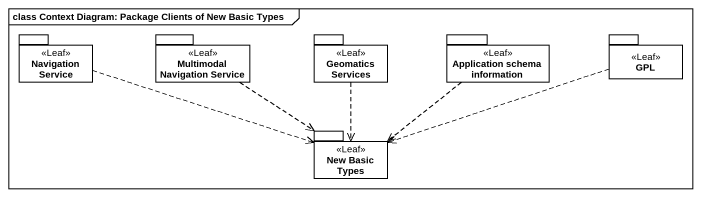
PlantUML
@startuml
mainframe class Context Diagram: Package Clients of New Basic Types
package "Navigation Service" as Navigation_Service <<Leaf>> {
}
package "Multimodal Navigation Service" as Multimodal_Navigation <<Leaf>> {
}
package "Geomatics Services" as Geomatics_Services <<Leaf>> {
}
package "Application schema information" as Application_schema <<Leaf>> {
}
package GPL <<Leaf>> {
}
package "New Basic Types" as New_Basic_Types <<Leaf>> {
}
Navigation_Service .right.> New_Basic_Types
Multimodal_Navigation ..> New_Basic_Types
Geomatics_Services ..> New_Basic_Types
Application_schema ..> New_Basic_Types
GPL .left.> New_Basic_Types
@enduml
